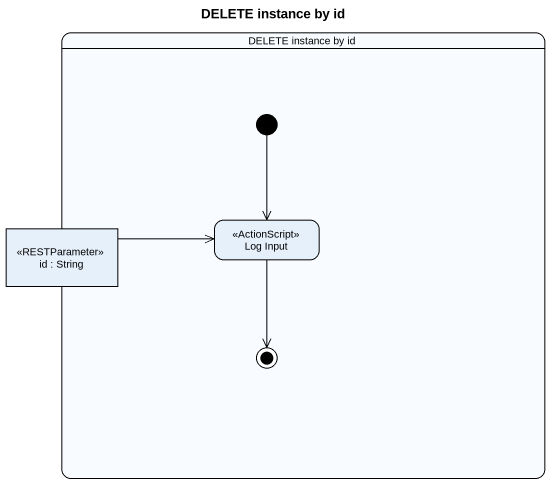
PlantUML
@startuml
title DELETE instance by id
hide empty description
state "DELETE instance by id" as DELETE_instance_by_id {
  state "Log Input" as Log_Input <<ActionScript>>
  state "id : String" as id <<RESTParameter>>
  [*] --> Log_Input
  Log_Input --> [*]
}
id -right-> Log_Input
@enduml
